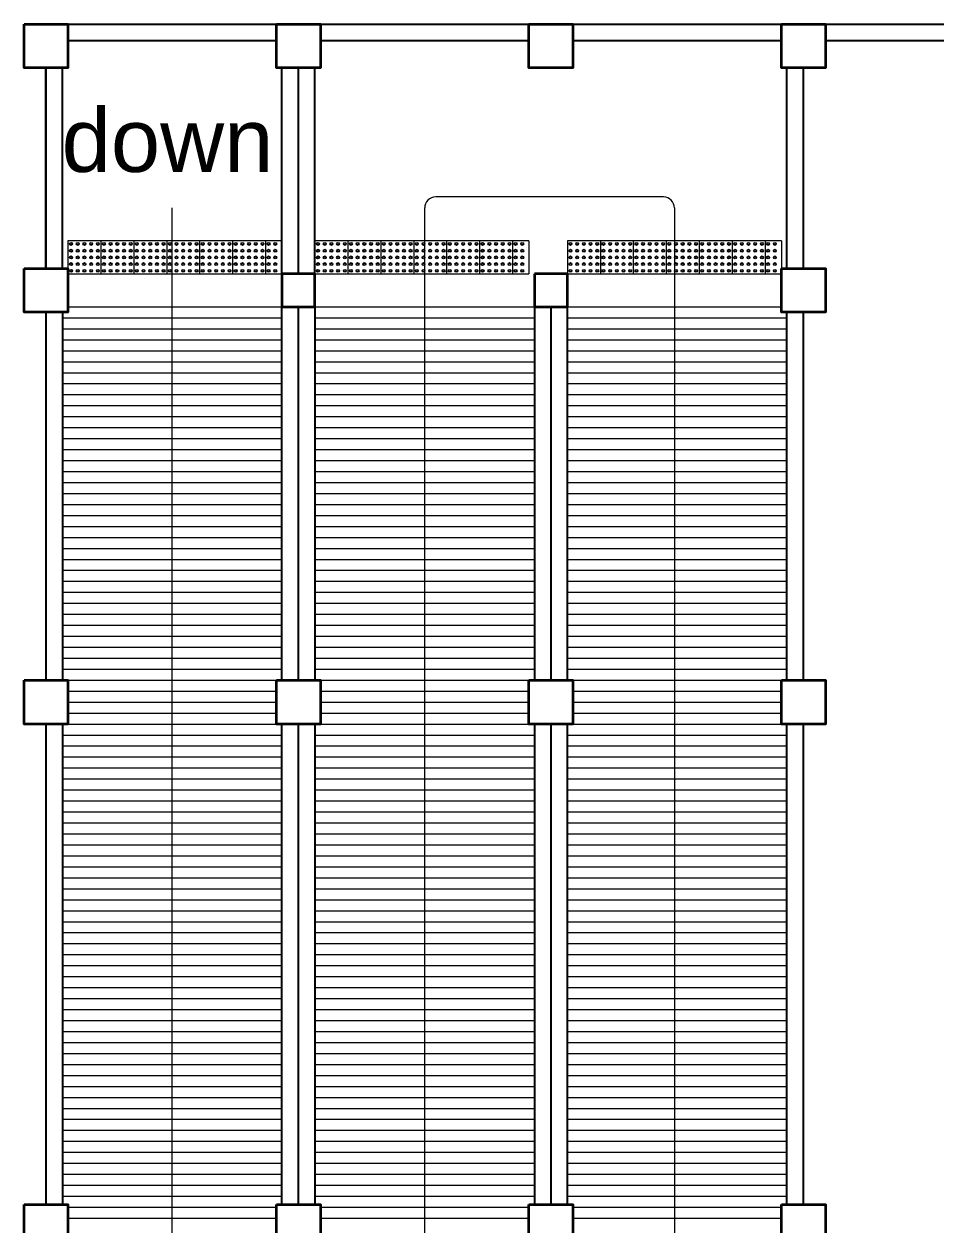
# Model space of a CAD drawing. Header units: millimetres. Extents: x 150 to 360, y 293 to 443.
# Drawn here: x 279.18 to 287.49, y 378.16 to 389.09 of the extents above; entities that cross this region are included whole.
import ezdxf

# ---------------------------------------------------------------- set-up
doc = ezdxf.new("R2010")
doc.units = ezdxf.units.MM
doc.header["$MEASUREMENT"] = 0
doc.styles.add('SWISSLT175', font='swissl.ttf', dxfattribs={"height": 0.175})

msp = doc.modelspace()

# ---------------------------------------------------------------- linework, layer by layer
at = {"color": 8, "lineweight": 25}
for p, q in [((279.579, 389.093), (284.179, 389.093)), ((284.179, 389.093), (289.479, 389.093)), ((279.579, 388.943), (281.479, 388.943)), ((281.879, 388.943), (283.779, 388.943)), ((284.179, 388.943), (286.079, 388.943)), ((286.479, 388.943), (289.479, 388.943)), ((279.379, 388.693), (279.379, 386.868)), ((279.379, 386.868), (279.379, 388.693)), ((279.529, 386.868), (279.529, 388.693)), ((281.529, 386.818), (281.529, 388.693)), ((281.679, 386.818), (281.679, 388.693)), ((281.829, 386.818), (281.829, 388.693)), ((286.129, 386.868), (286.129, 388.693)), ((286.279, 386.868), (286.279, 388.693)), ((283.829, 386.818), (283.829, 383.118)), ((284.129, 383.118), (284.129, 386.818)), ((279.379, 386.468), (279.379, 383.118)), ((279.529, 386.468), (279.529, 383.118)), ((281.529, 383.118), (281.529, 386.518)), ((281.679, 383.118), (281.679, 386.518)), ((281.829, 386.518), (281.829, 383.118)), ((283.979, 386.518), (283.979, 383.118)), ((286.129, 383.118), (286.129, 386.468)), ((286.279, 383.118), (286.279, 386.468)), ((279.379, 382.718), (279.379, 378.343)), ((279.529, 382.718), (279.529, 378.343)), ((281.529, 378.343), (281.529, 382.718)), ((281.679, 378.343), (281.679, 382.718)), ((281.829, 382.718), (281.829, 378.343)), ((283.829, 382.718), (283.829, 378.343)), ((283.979, 382.718), (283.979, 378.343)), ((284.129, 378.343), (284.129, 382.718)), ((286.129, 378.343), (286.129, 382.718)), ((286.279, 378.343), (286.279, 382.718))]:
    msp.add_line(p, q, dxfattribs=at)
at = {"color": 8, "lineweight": 9}
for p, q in [((285.004, 387.518), (282.929, 387.518)), ((280.529, 374.518), (280.529, 387.418)), ((282.829, 373.465), (282.829, 387.418)), ((285.104, 387.418), (285.104, 373.465)), ((279.879, 387.118), (279.579, 387.118)), ((279.579, 387.118), (279.579, 386.818)), ((280.179, 387.118), (279.879, 387.118)), ((279.879, 387.118), (279.879, 386.818)), ((280.479, 387.118), (280.179, 387.118)), ((280.179, 387.118), (280.179, 386.818)), ((280.779, 387.118), (280.479, 387.118)), ((280.479, 387.118), (280.479, 386.818)), ((281.079, 387.118), (280.779, 387.118)), ((280.779, 387.118), (280.779, 386.818)), ((281.079, 387.118), (281.079, 386.818)), ((281.379, 387.118), (281.079, 387.118)), ((281.379, 387.118), (281.379, 386.818)), ((281.529, 387.118), (281.379, 387.118)), ((281.529, 387.118), (281.529, 386.818)), ((282.129, 387.118), (281.829, 387.118)), ((281.829, 387.118), (281.829, 386.818)), ((282.429, 387.118), (282.129, 387.118)), ((282.129, 387.118), (282.129, 386.818)), ((282.729, 387.118), (282.429, 387.118)), ((282.429, 387.118), (282.429, 386.818)), ((283.029, 387.118), (282.729, 387.118)), ((282.729, 387.118), (282.729, 386.818)), ((283.329, 387.118), (283.029, 387.118)), ((283.029, 387.118), (283.029, 386.818)), ((283.629, 387.118), (283.329, 387.118)), ((283.329, 387.118), (283.329, 386.818)), ((283.779, 387.118), (283.629, 387.118)), ((283.629, 387.118), (283.629, 386.818)), ((283.779, 387.118), (283.779, 386.818)), ((284.429, 387.118), (284.129, 387.118)), ((284.129, 387.118), (284.129, 386.818)), ((284.729, 387.118), (284.429, 387.118)), ((284.429, 387.118), (284.429, 386.818)), ((285.029, 387.118), (284.729, 387.118)), ((284.729, 387.118), (284.729, 386.818)), ((285.329, 387.118), (285.029, 387.118)), ((285.029, 387.118), (285.029, 386.818)), ((285.629, 387.118), (285.329, 387.118)), ((285.329, 387.118), (285.329, 386.818)), ((285.929, 387.118), (285.629, 387.118)), ((285.629, 387.118), (285.629, 386.818)), ((286.079, 387.118), (285.929, 387.118)), ((285.929, 387.118), (285.929, 386.818)), ((286.079, 387.118), (286.079, 386.818)), ((279.579, 386.818), (279.879, 386.818)), ((279.879, 386.818), (280.179, 386.818)), ((280.179, 386.818), (280.479, 386.818)), ((280.479, 386.818), (280.779, 386.818)), ((280.779, 386.818), (281.079, 386.818)), ((281.079, 386.818), (281.379, 386.818)), ((281.379, 386.818), (281.679, 386.818)), ((281.829, 386.818), (282.129, 386.818)), ((282.129, 386.818), (282.429, 386.818)), ((282.429, 386.818), (282.729, 386.818)), ((282.729, 386.818), (283.029, 386.818)), ((283.029, 386.818), (283.329, 386.818)), ((283.329, 386.818), (283.779, 386.818)), ((284.129, 386.818), (284.429, 386.818)), ((284.429, 386.818), (284.729, 386.818)), ((284.729, 386.818), (285.029, 386.818)), ((285.029, 386.818), (285.329, 386.818)), ((285.329, 386.818), (285.629, 386.818)), ((285.629, 386.818), (286.079, 386.818)), ((279.579, 386.518), (281.529, 386.518)), ((281.829, 386.518), (283.829, 386.518)), ((284.129, 386.518), (286.079, 386.518)), ((279.529, 386.418), (281.529, 386.418)), ((279.529, 386.318), (281.529, 386.318)), ((281.829, 386.418), (283.829, 386.418)), ((281.829, 386.318), (283.829, 386.318)), ((284.129, 386.418), (286.129, 386.418)), ((284.129, 386.318), (286.129, 386.318)), ((279.529, 386.218), (281.529, 386.218)), ((281.829, 386.218), (283.829, 386.218)), ((284.129, 386.218), (286.129, 386.218)), ((279.529, 386.118), (281.529, 386.118)), ((281.829, 386.118), (283.829, 386.118)), ((284.129, 386.118), (286.129, 386.118)), ((279.529, 386.018), (281.529, 386.018)), ((281.829, 386.018), (283.829, 386.018)), ((284.129, 386.018), (286.129, 386.018)), ((279.529, 385.918), (281.529, 385.918)), ((281.829, 385.918), (283.829, 385.918)), ((284.129, 385.918), (286.129, 385.918)), ((279.529, 385.818), (281.529, 385.818)), ((281.829, 385.818), (283.829, 385.818)), ((284.129, 385.818), (286.129, 385.818)), ((279.529, 385.718), (281.529, 385.718)), ((281.829, 385.718), (283.829, 385.718)), ((284.129, 385.718), (286.129, 385.718)), ((279.529, 385.618), (281.529, 385.618)), ((281.829, 385.618), (283.829, 385.618)), ((284.129, 385.618), (286.129, 385.618)), ((279.529, 385.518), (281.529, 385.518)), ((281.829, 385.518), (283.829, 385.518)), ((284.129, 385.518), (286.129, 385.518)), ((279.529, 385.418), (281.529, 385.418)), ((281.829, 385.418), (283.829, 385.418)), ((284.129, 385.418), (286.129, 385.418)), ((279.529, 385.318), (281.529, 385.318)), ((281.829, 385.318), (283.829, 385.318)), ((284.129, 385.318), (286.129, 385.318)), ((279.529, 385.218), (281.529, 385.218)), ((279.529, 385.118), (281.529, 385.118)), ((281.829, 385.218), (283.829, 385.218)), ((281.829, 385.118), (283.829, 385.118)), ((284.129, 385.218), (286.129, 385.218)), ((284.129, 385.118), (286.129, 385.118)), ((279.529, 385.018), (281.529, 385.018)), ((281.829, 385.018), (283.829, 385.018)), ((284.129, 385.018), (286.129, 385.018)), ((279.529, 384.918), (281.529, 384.918)), ((281.829, 384.918), (283.829, 384.918)), ((284.129, 384.918), (286.129, 384.918)), ((279.529, 384.818), (281.529, 384.818)), ((281.829, 384.818), (283.829, 384.818)), ((284.129, 384.818), (286.129, 384.818)), ((279.529, 384.718), (281.529, 384.718)), ((281.829, 384.718), (283.829, 384.718)), ((284.129, 384.718), (286.129, 384.718)), ((279.529, 384.618), (281.529, 384.618)), ((281.829, 384.618), (283.829, 384.618)), ((284.129, 384.618), (286.129, 384.618)), ((279.529, 384.518), (281.529, 384.518)), ((281.829, 384.518), (283.829, 384.518)), ((284.129, 384.518), (286.129, 384.518)), ((279.529, 384.418), (281.529, 384.418)), ((281.829, 384.418), (283.829, 384.418)), ((284.129, 384.418), (286.129, 384.418)), ((279.529, 384.318), (281.529, 384.318)), ((281.829, 384.318), (283.829, 384.318)), ((284.129, 384.318), (286.129, 384.318)), ((279.529, 384.218), (281.529, 384.218)), ((281.829, 384.218), (283.829, 384.218)), ((284.129, 384.218), (286.129, 384.218)), ((279.529, 384.118), (281.529, 384.118)), ((279.529, 384.018), (281.529, 384.018)), ((281.829, 384.118), (283.829, 384.118)), ((281.829, 384.018), (283.829, 384.018)), ((284.129, 384.118), (286.129, 384.118)), ((284.129, 384.018), (286.129, 384.018)), ((279.529, 383.918), (281.529, 383.918)), ((281.829, 383.918), (283.829, 383.918)), ((284.129, 383.918), (286.129, 383.918)), ((279.529, 383.818), (281.529, 383.818)), ((281.829, 383.818), (283.829, 383.818)), ((284.129, 383.818), (286.129, 383.818)), ((279.529, 383.718), (281.529, 383.718)), ((281.829, 383.718), (283.829, 383.718)), ((284.129, 383.718), (286.129, 383.718)), ((279.529, 383.618), (281.529, 383.618)), ((281.829, 383.618), (283.829, 383.618)), ((284.129, 383.618), (286.129, 383.618)), ((279.529, 383.518), (281.529, 383.518)), ((281.829, 383.518), (283.829, 383.518)), ((284.129, 383.518), (286.129, 383.518)), ((279.529, 383.418), (281.529, 383.418)), ((281.829, 383.418), (283.829, 383.418)), ((284.129, 383.418), (286.129, 383.418)), ((279.529, 383.318), (281.529, 383.318)), ((281.829, 383.318), (283.829, 383.318)), ((284.129, 383.318), (286.129, 383.318)), ((279.529, 383.218), (281.529, 383.218)), ((281.829, 383.218), (283.829, 383.218)), ((284.129, 383.218), (286.129, 383.218)), ((279.529, 383.118), (281.529, 383.118)), ((281.829, 383.118), (283.829, 383.118)), ((284.129, 383.118), (286.129, 383.118)), ((279.579, 383.018), (281.479, 383.018)), ((281.879, 383.018), (283.779, 383.018)), ((284.179, 383.018), (286.079, 383.018)), ((279.579, 382.918), (281.479, 382.918)), ((279.579, 382.818), (281.479, 382.818)), ((281.879, 382.918), (283.779, 382.918)), ((281.879, 382.818), (283.779, 382.818)), ((284.179, 382.918), (286.079, 382.918)), ((284.179, 382.818), (286.079, 382.818)), ((279.529, 382.718), (281.529, 382.718)), ((281.829, 382.718), (283.829, 382.718)), ((284.129, 382.718), (286.129, 382.718)), ((279.529, 382.618), (281.529, 382.618)), ((281.829, 382.618), (283.829, 382.618)), ((284.129, 382.618), (286.129, 382.618)), ((279.529, 382.518), (281.529, 382.518)), ((281.829, 382.518), (283.829, 382.518)), ((284.129, 382.518), (286.129, 382.518)), ((279.529, 382.418), (281.529, 382.418)), ((281.829, 382.418), (283.829, 382.418)), ((284.129, 382.418), (286.129, 382.418)), ((279.529, 382.318), (281.529, 382.318)), ((281.829, 382.318), (283.829, 382.318)), ((284.129, 382.318), (286.129, 382.318)), ((279.529, 382.218), (281.529, 382.218)), ((281.829, 382.218), (283.829, 382.218)), ((284.129, 382.218), (286.129, 382.218)), ((279.529, 382.118), (281.529, 382.118)), ((281.829, 382.118), (283.829, 382.118)), ((284.129, 382.118), (286.129, 382.118)), ((279.529, 382.018), (281.529, 382.018)), ((281.829, 382.018), (283.829, 382.018)), ((284.129, 382.018), (286.129, 382.018)), ((279.529, 381.918), (281.529, 381.918)), ((281.829, 381.918), (283.829, 381.918)), ((284.129, 381.918), (286.129, 381.918)), ((279.529, 381.818), (281.529, 381.818)), ((281.829, 381.818), (283.829, 381.818)), ((284.129, 381.818), (286.129, 381.818)), ((279.529, 381.718), (281.529, 381.718)), ((279.529, 381.618), (281.529, 381.618)), ((281.829, 381.718), (283.829, 381.718)), ((281.829, 381.618), (283.829, 381.618)), ((284.129, 381.718), (286.129, 381.718)), ((284.129, 381.618), (286.129, 381.618)), ((279.529, 381.518), (281.529, 381.518)), ((281.829, 381.518), (283.829, 381.518)), ((284.129, 381.518), (286.129, 381.518)), ((279.529, 381.418), (281.529, 381.418)), ((281.829, 381.418), (283.829, 381.418)), ((284.129, 381.418), (286.129, 381.418)), ((279.529, 381.318), (281.529, 381.318)), ((281.829, 381.318), (283.829, 381.318)), ((284.129, 381.318), (286.129, 381.318)), ((279.529, 381.218), (281.529, 381.218)), ((281.829, 381.218), (283.829, 381.218)), ((284.129, 381.218), (286.129, 381.218)), ((279.529, 381.118), (281.529, 381.118)), ((281.829, 381.118), (283.829, 381.118)), ((284.129, 381.118), (286.129, 381.118)), ((279.529, 381.018), (281.529, 381.018)), ((281.829, 381.018), (283.829, 381.018)), ((284.129, 381.018), (286.129, 381.018)), ((279.529, 380.918), (281.529, 380.918)), ((281.829, 380.918), (283.829, 380.918)), ((284.129, 380.918), (286.129, 380.918)), ((279.529, 380.818), (281.529, 380.818)), ((281.829, 380.818), (283.829, 380.818)), ((284.129, 380.818), (286.129, 380.818)), ((279.529, 380.718), (281.529, 380.718)), ((281.529, 380.668), (281.529, 380.368)), ((281.829, 380.718), (283.829, 380.718)), ((281.829, 380.368), (281.829, 380.668)), ((283.829, 380.668), (283.829, 380.368)), ((284.129, 380.718), (286.129, 380.718)), ((284.129, 380.368), (284.129, 380.668)), ((286.129, 380.668), (286.129, 380.368)), ((279.529, 380.618), (281.529, 380.618)), ((279.529, 380.518), (281.529, 380.518)), ((281.829, 380.618), (283.829, 380.618)), ((281.829, 380.518), (283.829, 380.518)), ((284.129, 380.618), (286.129, 380.618)), ((284.129, 380.518), (286.129, 380.518)), ((279.529, 380.418), (281.529, 380.418)), ((281.829, 380.418), (283.829, 380.418)), ((284.129, 380.418), (286.129, 380.418)), ((279.529, 380.318), (281.529, 380.318)), ((281.829, 380.318), (283.829, 380.318)), ((284.129, 380.318), (286.129, 380.318)), ((279.529, 380.218), (281.529, 380.218)), ((281.829, 380.218), (283.829, 380.218)), ((284.129, 380.218), (286.129, 380.218)), ((279.529, 380.118), (281.529, 380.118)), ((281.829, 380.118), (283.829, 380.118)), ((284.129, 380.118), (286.129, 380.118)), ((279.529, 380.018), (281.529, 380.018)), ((281.829, 380.018), (283.829, 380.018)), ((284.129, 380.018), (286.129, 380.018)), ((279.529, 379.918), (281.529, 379.918)), ((281.829, 379.918), (283.829, 379.918)), ((284.129, 379.918), (286.129, 379.918)), ((279.529, 379.818), (281.529, 379.818)), ((281.829, 379.818), (283.829, 379.818)), ((284.129, 379.818), (286.129, 379.818)), ((279.529, 379.718), (281.529, 379.718)), ((281.829, 379.718), (283.829, 379.718)), ((284.129, 379.718), (286.129, 379.718)), ((279.529, 379.618), (281.529, 379.618)), ((281.829, 379.618), (283.829, 379.618)), ((284.129, 379.618), (286.129, 379.618)), ((279.529, 379.518), (281.529, 379.518)), ((281.829, 379.518), (283.829, 379.518)), ((284.129, 379.518), (286.129, 379.518)), ((279.529, 379.418), (281.529, 379.418)), ((279.529, 379.318), (281.529, 379.318)), ((281.829, 379.418), (283.829, 379.418)), ((281.829, 379.318), (283.829, 379.318)), ((284.129, 379.418), (286.129, 379.418)), ((284.129, 379.318), (286.129, 379.318)), ((279.529, 379.218), (281.529, 379.218)), ((281.829, 379.218), (283.829, 379.218)), ((284.129, 379.218), (286.129, 379.218)), ((279.529, 379.118), (281.529, 379.118)), ((281.829, 379.118), (283.829, 379.118)), ((284.129, 379.118), (286.129, 379.118)), ((279.529, 379.018), (281.529, 379.018)), ((281.829, 379.018), (283.829, 379.018)), ((284.129, 379.018), (286.129, 379.018)), ((279.529, 378.918), (281.529, 378.918)), ((281.829, 378.918), (283.829, 378.918)), ((284.129, 378.918), (286.129, 378.918)), ((279.529, 378.818), (281.529, 378.818)), ((281.829, 378.818), (283.829, 378.818)), ((284.129, 378.818), (286.129, 378.818)), ((279.529, 378.718), (281.529, 378.718)), ((281.829, 378.718), (283.829, 378.718)), ((284.129, 378.718), (286.129, 378.718)), ((279.529, 378.618), (281.529, 378.618)), ((281.829, 378.618), (283.829, 378.618)), ((284.129, 378.618), (286.129, 378.618)), ((279.529, 378.518), (281.529, 378.518)), ((281.829, 378.518), (283.829, 378.518)), ((284.129, 378.518), (286.129, 378.518)), ((279.529, 378.418), (281.529, 378.418)), ((281.829, 378.418), (283.829, 378.418)), ((284.129, 378.418), (286.129, 378.418)), ((279.579, 378.318), (281.479, 378.318)), ((281.879, 378.318), (283.779, 378.318)), ((284.179, 378.318), (286.079, 378.318)), ((279.579, 378.218), (281.479, 378.218)), ((281.879, 378.218), (283.779, 378.218)), ((284.179, 378.218), (286.079, 378.218))]:
    msp.add_line(p, q, dxfattribs=at)
at = {"color": 8, "lineweight": 35}
for p, q in [((281.829, 386.818), (281.529, 386.818)), ((281.529, 386.818), (281.529, 386.518)), ((281.829, 386.518), (281.829, 386.818)), ((284.129, 386.818), (283.829, 386.818)), ((283.829, 386.818), (283.829, 386.518)), ((284.129, 386.518), (284.129, 386.818)), ((281.529, 386.518), (281.829, 386.518)), ((281.529, 386.518), (281.829, 386.518)), ((283.829, 386.518), (284.129, 386.518))]:
    msp.add_line(p, q, dxfattribs=at)
for points in [[(279.179, 389.093), (279.579, 389.093), (279.579, 388.693), (279.179, 388.693)], [(281.479, 389.093), (281.879, 389.093), (281.879, 388.693), (281.479, 388.693)], [(283.779, 389.093), (284.179, 389.093), (284.179, 388.693), (283.779, 388.693)], [(286.079, 389.093), (286.479, 389.093), (286.479, 388.693), (286.079, 388.693)], [(279.179, 386.868), (279.579, 386.868), (279.579, 386.468), (279.179, 386.468)], [(286.079, 386.868), (286.479, 386.868), (286.479, 386.468), (286.079, 386.468)], [(279.179, 383.118), (279.579, 383.118), (279.579, 382.718), (279.179, 382.718)], [(281.479, 383.118), (281.879, 383.118), (281.879, 382.718), (281.479, 382.718)], [(283.779, 383.118), (284.179, 383.118), (284.179, 382.718), (283.779, 382.718)], [(286.079, 383.118), (286.479, 383.118), (286.479, 382.718), (286.079, 382.718)], [(279.179, 378.343), (279.579, 378.343), (279.579, 377.943), (279.179, 377.943)], [(281.479, 378.343), (281.879, 378.343), (281.879, 377.943), (281.479, 377.943)], [(283.779, 378.343), (284.179, 378.343), (284.179, 377.943), (283.779, 377.943)], [(286.079, 378.343), (286.479, 378.343), (286.479, 377.943), (286.079, 377.943)]]:
    msp.add_lwpolyline(points, close=True, dxfattribs=at)
at = {"color": 8, "lineweight": 9}
for centre, radius in [((279.607, 387.09), 0.013), ((279.607, 387.09), 0.009), ((279.668, 387.09), 0.013), ((279.668, 387.09), 0.009), ((279.729, 387.09), 0.013), ((279.729, 387.09), 0.009), ((279.79, 387.09), 0.013), ((279.79, 387.09), 0.009), ((279.851, 387.09), 0.013), ((279.851, 387.09), 0.009), ((279.907, 387.09), 0.013), ((279.907, 387.09), 0.009), ((279.968, 387.09), 0.013), ((279.968, 387.09), 0.009), ((280.029, 387.09), 0.013), ((280.029, 387.09), 0.009), ((280.09, 387.09), 0.013), ((280.09, 387.09), 0.009), ((280.151, 387.09), 0.013), ((280.151, 387.09), 0.009), ((280.207, 387.09), 0.013), ((280.207, 387.09), 0.009), ((280.268, 387.09), 0.013), ((280.268, 387.09), 0.009), ((280.329, 387.09), 0.013), ((280.329, 387.09), 0.009), ((280.39, 387.09), 0.013), ((280.39, 387.09), 0.009), ((280.451, 387.09), 0.013), ((280.451, 387.09), 0.009), ((280.507, 387.09), 0.013), ((280.507, 387.09), 0.009), ((280.568, 387.09), 0.013), ((280.568, 387.09), 0.009), ((280.629, 387.09), 0.013), ((280.629, 387.09), 0.009), ((280.69, 387.09), 0.013), ((280.69, 387.09), 0.009), ((280.751, 387.09), 0.013), ((280.751, 387.09), 0.009), ((280.807, 387.09), 0.013), ((280.807, 387.09), 0.009), ((280.868, 387.09), 0.013), ((280.868, 387.09), 0.009), ((280.929, 387.09), 0.013), ((280.929, 387.09), 0.009), ((280.99, 387.09), 0.013), ((280.99, 387.09), 0.009), ((281.051, 387.09), 0.013), ((281.051, 387.09), 0.009), ((281.107, 387.09), 0.013), ((281.107, 387.09), 0.009), ((281.168, 387.09), 0.013), ((281.168, 387.09), 0.009), ((281.229, 387.09), 0.013), ((281.229, 387.09), 0.009), ((281.29, 387.09), 0.013), ((281.29, 387.09), 0.009), ((281.351, 387.09), 0.013), ((281.351, 387.09), 0.009), ((281.407, 387.09), 0.013), ((281.407, 387.09), 0.009), ((281.468, 387.09), 0.013), ((281.468, 387.09), 0.009), ((281.857, 387.09), 0.013), ((281.857, 387.09), 0.009), ((281.918, 387.09), 0.013), ((281.918, 387.09), 0.009), ((281.979, 387.09), 0.013), ((281.979, 387.09), 0.009), ((282.04, 387.09), 0.013), ((282.04, 387.09), 0.009), ((282.101, 387.09), 0.013), ((282.101, 387.09), 0.009), ((282.157, 387.09), 0.013), ((282.157, 387.09), 0.009), ((282.218, 387.09), 0.013), ((282.218, 387.09), 0.009), ((282.279, 387.09), 0.013), ((282.279, 387.09), 0.009), ((282.34, 387.09), 0.013), ((282.34, 387.09), 0.009), ((282.401, 387.09), 0.013), ((282.401, 387.09), 0.009), ((282.457, 387.09), 0.013), ((282.457, 387.09), 0.009), ((282.518, 387.09), 0.013), ((282.518, 387.09), 0.009), ((282.579, 387.09), 0.013), ((282.579, 387.09), 0.009), ((282.64, 387.09), 0.013), ((282.64, 387.09), 0.009), ((282.701, 387.09), 0.013), ((282.701, 387.09), 0.009), ((282.757, 387.09), 0.013), ((282.757, 387.09), 0.009), ((282.818, 387.09), 0.013), ((282.818, 387.09), 0.009), ((282.879, 387.09), 0.013), ((282.879, 387.09), 0.009), ((282.94, 387.09), 0.013), ((282.94, 387.09), 0.009), ((283.001, 387.09), 0.013), ((283.001, 387.09), 0.009), ((283.057, 387.09), 0.013), ((283.057, 387.09), 0.009), ((283.118, 387.09), 0.013), ((283.118, 387.09), 0.009), ((283.179, 387.09), 0.013), ((283.179, 387.09), 0.009), ((283.24, 387.09), 0.013), ((283.24, 387.09), 0.009), ((283.301, 387.09), 0.013), ((283.301, 387.09), 0.009), ((283.357, 387.09), 0.013), ((283.357, 387.09), 0.009), ((283.418, 387.09), 0.013), ((283.418, 387.09), 0.009), ((283.479, 387.09), 0.013), ((283.479, 387.09), 0.009), ((283.54, 387.09), 0.013), ((283.54, 387.09), 0.009), ((283.601, 387.09), 0.013), ((283.601, 387.09), 0.009), ((283.657, 387.09), 0.013), ((283.657, 387.09), 0.009), ((283.718, 387.09), 0.013), ((283.718, 387.09), 0.009), ((284.157, 387.09), 0.013), ((284.157, 387.09), 0.009), ((284.218, 387.09), 0.013), ((284.218, 387.09), 0.009), ((284.279, 387.09), 0.013), ((284.279, 387.09), 0.009), ((284.34, 387.09), 0.013), ((284.34, 387.09), 0.009), ((284.401, 387.09), 0.013), ((284.401, 387.09), 0.009), ((284.457, 387.09), 0.013), ((284.457, 387.09), 0.009), ((284.518, 387.09), 0.013), ((284.518, 387.09), 0.009), ((284.579, 387.09), 0.013), ((284.579, 387.09), 0.009), ((284.64, 387.09), 0.013), ((284.64, 387.09), 0.009), ((284.701, 387.09), 0.013), ((284.701, 387.09), 0.009), ((284.757, 387.09), 0.013), ((284.757, 387.09), 0.009), ((284.818, 387.09), 0.013), ((284.818, 387.09), 0.009), ((284.879, 387.09), 0.013), ((284.879, 387.09), 0.009), ((284.94, 387.09), 0.013), ((284.94, 387.09), 0.009), ((285.001, 387.09), 0.013), ((285.001, 387.09), 0.009), ((285.057, 387.09), 0.013), ((285.057, 387.09), 0.009), ((285.118, 387.09), 0.013), ((285.118, 387.09), 0.009), ((285.179, 387.09), 0.013), ((285.179, 387.09), 0.009), ((285.24, 387.09), 0.013), ((285.24, 387.09), 0.009), ((285.301, 387.09), 0.013), ((285.301, 387.09), 0.009), ((285.357, 387.09), 0.013), ((285.357, 387.09), 0.009), ((285.418, 387.09), 0.013), ((285.418, 387.09), 0.009), ((285.479, 387.09), 0.013), ((285.479, 387.09), 0.009), ((285.54, 387.09), 0.013), ((285.54, 387.09), 0.009), ((285.601, 387.09), 0.013), ((285.601, 387.09), 0.009), ((285.657, 387.09), 0.013), ((285.657, 387.09), 0.009), ((285.718, 387.09), 0.013), ((285.718, 387.09), 0.009), ((285.779, 387.09), 0.013), ((285.779, 387.09), 0.009), ((285.84, 387.09), 0.013), ((285.84, 387.09), 0.009), ((285.901, 387.09), 0.013), ((285.901, 387.09), 0.009), ((285.957, 387.09), 0.013), ((285.957, 387.09), 0.009), ((286.018, 387.09), 0.013), ((286.018, 387.09), 0.009), ((279.607, 387.029), 0.013), ((279.607, 386.968), 0.013), ((279.607, 387.029), 0.009), ((279.607, 386.968), 0.009), ((279.668, 387.029), 0.013), ((279.668, 386.968), 0.013), ((279.668, 387.029), 0.009), ((279.668, 386.968), 0.009), ((279.729, 387.029), 0.013), ((279.729, 386.968), 0.013), ((279.729, 387.029), 0.009), ((279.729, 386.968), 0.009), ((279.79, 387.029), 0.013), ((279.79, 386.968), 0.013), ((279.79, 387.029), 0.009), ((279.79, 386.968), 0.009), ((279.851, 387.029), 0.013), ((279.851, 386.968), 0.013), ((279.851, 387.029), 0.009), ((279.851, 386.968), 0.009), ((279.907, 387.029), 0.013), ((279.907, 386.968), 0.013), ((279.907, 387.029), 0.009), ((279.907, 386.968), 0.009), ((279.968, 387.029), 0.013), ((279.968, 386.968), 0.013), ((279.968, 387.029), 0.009), ((279.968, 386.968), 0.009), ((280.029, 387.029), 0.013), ((280.029, 386.968), 0.013), ((280.029, 387.029), 0.009), ((280.029, 386.968), 0.009), ((280.09, 387.029), 0.013), ((280.09, 386.968), 0.013), ((280.09, 387.029), 0.009), ((280.09, 386.968), 0.009), ((280.151, 387.029), 0.013), ((280.151, 386.968), 0.013), ((280.151, 387.029), 0.009), ((280.151, 386.968), 0.009), ((280.207, 387.029), 0.013), ((280.207, 386.968), 0.013), ((280.207, 387.029), 0.009), ((280.207, 386.968), 0.009), ((280.268, 387.029), 0.013), ((280.268, 386.968), 0.013), ((280.268, 387.029), 0.009), ((280.268, 386.968), 0.009), ((280.329, 387.029), 0.013), ((280.329, 386.968), 0.013), ((280.329, 387.029), 0.009), ((280.329, 386.968), 0.009), ((280.39, 387.029), 0.013), ((280.39, 386.968), 0.013), ((280.39, 387.029), 0.009), ((280.39, 386.968), 0.009), ((280.451, 387.029), 0.013), ((280.451, 386.968), 0.013), ((280.451, 387.029), 0.009), ((280.451, 386.968), 0.009), ((280.507, 387.029), 0.013), ((280.507, 386.968), 0.013), ((280.507, 387.029), 0.009), ((280.507, 386.968), 0.009), ((280.568, 387.029), 0.013), ((280.568, 386.968), 0.013), ((280.568, 387.029), 0.009), ((280.568, 386.968), 0.009), ((280.629, 387.029), 0.013), ((280.629, 386.968), 0.013), ((280.629, 387.029), 0.009), ((280.629, 386.968), 0.009), ((280.69, 387.029), 0.013), ((280.69, 386.968), 0.013), ((280.69, 387.029), 0.009), ((280.69, 386.968), 0.009), ((280.751, 387.029), 0.013), ((280.751, 386.968), 0.013), ((280.751, 387.029), 0.009), ((280.751, 386.968), 0.009), ((280.807, 387.029), 0.013), ((280.807, 386.968), 0.013), ((280.807, 387.029), 0.009), ((280.807, 386.968), 0.009), ((280.868, 387.029), 0.013), ((280.868, 386.968), 0.013), ((280.868, 387.029), 0.009), ((280.868, 386.968), 0.009), ((280.929, 387.029), 0.013), ((280.929, 386.968), 0.013), ((280.929, 387.029), 0.009), ((280.929, 386.968), 0.009), ((280.99, 387.029), 0.013), ((280.99, 386.968), 0.013), ((280.99, 387.029), 0.009), ((280.99, 386.968), 0.009), ((281.051, 387.029), 0.013), ((281.051, 386.968), 0.013), ((281.051, 387.029), 0.009), ((281.051, 386.968), 0.009), ((281.107, 387.029), 0.013), ((281.107, 386.968), 0.013), ((281.107, 387.029), 0.009), ((281.107, 386.968), 0.009), ((281.168, 387.029), 0.013), ((281.168, 386.968), 0.013), ((281.168, 387.029), 0.009), ((281.168, 386.968), 0.009), ((281.229, 387.029), 0.013), ((281.229, 386.968), 0.013), ((281.229, 387.029), 0.009), ((281.229, 386.968), 0.009), ((281.29, 387.029), 0.013), ((281.29, 386.968), 0.013), ((281.29, 387.029), 0.009), ((281.29, 386.968), 0.009), ((281.351, 387.029), 0.013), ((281.351, 386.968), 0.013), ((281.351, 387.029), 0.009), ((281.351, 386.968), 0.009), ((281.407, 387.029), 0.013), ((281.407, 386.968), 0.013), ((281.407, 387.029), 0.009), ((281.407, 386.968), 0.009), ((281.468, 387.029), 0.013), ((281.468, 386.968), 0.013), ((281.468, 387.029), 0.009), ((281.468, 386.968), 0.009), ((281.857, 387.029), 0.013), ((281.857, 386.968), 0.013), ((281.857, 387.029), 0.009), ((281.857, 386.968), 0.009), ((281.918, 387.029), 0.013), ((281.918, 386.968), 0.013), ((281.918, 387.029), 0.009), ((281.918, 386.968), 0.009), ((281.979, 387.029), 0.013), ((281.979, 386.968), 0.013), ((281.979, 387.029), 0.009), ((281.979, 386.968), 0.009), ((282.04, 387.029), 0.013), ((282.04, 386.968), 0.013), ((282.04, 387.029), 0.009), ((282.04, 386.968), 0.009), ((282.101, 387.029), 0.013), ((282.101, 386.968), 0.013), ((282.101, 387.029), 0.009), ((282.101, 386.968), 0.009), ((282.157, 387.029), 0.013), ((282.157, 386.968), 0.013), ((282.157, 387.029), 0.009), ((282.157, 386.968), 0.009), ((282.218, 387.029), 0.013), ((282.218, 386.968), 0.013), ((282.218, 387.029), 0.009), ((282.218, 386.968), 0.009), ((282.279, 387.029), 0.013), ((282.279, 386.968), 0.013), ((282.279, 387.029), 0.009), ((282.279, 386.968), 0.009), ((282.34, 387.029), 0.013), ((282.34, 386.968), 0.013), ((282.34, 387.029), 0.009), ((282.34, 386.968), 0.009), ((282.401, 387.029), 0.013), ((282.401, 386.968), 0.013), ((282.401, 387.029), 0.009), ((282.401, 386.968), 0.009), ((282.457, 387.029), 0.013), ((282.457, 386.968), 0.013), ((282.457, 387.029), 0.009), ((282.457, 386.968), 0.009), ((282.518, 387.029), 0.013), ((282.518, 386.968), 0.013), ((282.518, 387.029), 0.009), ((282.518, 386.968), 0.009), ((282.579, 387.029), 0.013), ((282.579, 386.968), 0.013), ((282.579, 387.029), 0.009), ((282.579, 386.968), 0.009), ((282.64, 387.029), 0.013), ((282.64, 386.968), 0.013), ((282.64, 387.029), 0.009), ((282.64, 386.968), 0.009), ((282.701, 387.029), 0.013), ((282.701, 386.968), 0.013), ((282.701, 387.029), 0.009), ((282.701, 386.968), 0.009), ((282.757, 387.029), 0.013), ((282.757, 386.968), 0.013), ((282.757, 387.029), 0.009), ((282.757, 386.968), 0.009), ((282.818, 387.029), 0.013), ((282.818, 386.968), 0.013), ((282.818, 387.029), 0.009), ((282.818, 386.968), 0.009), ((282.879, 387.029), 0.013), ((282.879, 386.968), 0.013), ((282.879, 387.029), 0.009), ((282.879, 386.968), 0.009), ((282.94, 387.029), 0.013), ((282.94, 386.968), 0.013), ((282.94, 387.029), 0.009), ((282.94, 386.968), 0.009), ((283.001, 387.029), 0.013), ((283.001, 386.968), 0.013), ((283.001, 387.029), 0.009), ((283.001, 386.968), 0.009), ((283.057, 387.029), 0.013), ((283.057, 386.968), 0.013), ((283.057, 387.029), 0.009), ((283.057, 386.968), 0.009), ((283.118, 387.029), 0.013), ((283.118, 386.968), 0.013), ((283.118, 387.029), 0.009), ((283.118, 386.968), 0.009), ((283.179, 387.029), 0.013), ((283.179, 386.968), 0.013), ((283.179, 387.029), 0.009), ((283.179, 386.968), 0.009), ((283.24, 387.029), 0.013), ((283.24, 386.968), 0.013), ((283.24, 387.029), 0.009), ((283.24, 386.968), 0.009), ((283.301, 387.029), 0.013), ((283.301, 386.968), 0.013), ((283.301, 387.029), 0.009), ((283.301, 386.968), 0.009), ((283.357, 387.029), 0.013), ((283.357, 386.968), 0.013), ((283.357, 387.029), 0.009), ((283.357, 386.968), 0.009), ((283.418, 387.029), 0.013), ((283.418, 386.968), 0.013), ((283.418, 387.029), 0.009), ((283.418, 386.968), 0.009), ((283.479, 387.029), 0.013), ((283.479, 386.968), 0.013), ((283.479, 387.029), 0.009), ((283.479, 386.968), 0.009), ((283.54, 387.029), 0.013), ((283.54, 386.968), 0.013), ((283.54, 387.029), 0.009), ((283.54, 386.968), 0.009), ((283.601, 387.029), 0.013), ((283.601, 386.968), 0.013), ((283.601, 387.029), 0.009), ((283.601, 386.968), 0.009), ((283.657, 387.029), 0.013), ((283.657, 386.968), 0.013), ((283.657, 387.029), 0.009), ((283.657, 386.968), 0.009), ((283.718, 387.029), 0.013), ((283.718, 386.968), 0.013), ((283.718, 387.029), 0.009), ((283.718, 386.968), 0.009), ((284.157, 387.029), 0.013), ((284.157, 386.968), 0.013), ((284.157, 387.029), 0.009), ((284.157, 386.968), 0.009), ((284.218, 387.029), 0.013), ((284.218, 386.968), 0.013), ((284.218, 387.029), 0.009), ((284.218, 386.968), 0.009), ((284.279, 387.029), 0.013), ((284.279, 386.968), 0.013), ((284.279, 387.029), 0.009), ((284.279, 386.968), 0.009), ((284.34, 387.029), 0.013), ((284.34, 386.968), 0.013), ((284.34, 387.029), 0.009), ((284.34, 386.968), 0.009), ((284.401, 387.029), 0.013), ((284.401, 386.968), 0.013), ((284.401, 387.029), 0.009), ((284.401, 386.968), 0.009), ((284.457, 387.029), 0.013), ((284.457, 386.968), 0.013), ((284.457, 387.029), 0.009), ((284.457, 386.968), 0.009), ((284.518, 387.029), 0.013), ((284.518, 386.968), 0.013), ((284.518, 387.029), 0.009), ((284.518, 386.968), 0.009), ((284.579, 387.029), 0.013), ((284.579, 386.968), 0.013), ((284.579, 387.029), 0.009), ((284.579, 386.968), 0.009), ((284.64, 387.029), 0.013), ((284.64, 386.968), 0.013), ((284.64, 387.029), 0.009), ((284.64, 386.968), 0.009), ((284.701, 387.029), 0.013), ((284.701, 386.968), 0.013), ((284.701, 387.029), 0.009), ((284.701, 386.968), 0.009), ((284.757, 387.029), 0.013), ((284.757, 386.968), 0.013), ((284.757, 387.029), 0.009), ((284.757, 386.968), 0.009), ((284.818, 387.029), 0.013), ((284.818, 386.968), 0.013), ((284.818, 387.029), 0.009), ((284.818, 386.968), 0.009), ((284.879, 387.029), 0.013), ((284.879, 386.968), 0.013), ((284.879, 387.029), 0.009), ((284.879, 386.968), 0.009), ((284.94, 387.029), 0.013), ((284.94, 386.968), 0.013), ((284.94, 387.029), 0.009), ((284.94, 386.968), 0.009), ((285.001, 387.029), 0.013), ((285.001, 386.968), 0.013), ((285.001, 387.029), 0.009), ((285.001, 386.968), 0.009), ((285.057, 387.029), 0.013), ((285.057, 386.968), 0.013), ((285.057, 387.029), 0.009), ((285.057, 386.968), 0.009), ((285.118, 387.029), 0.013), ((285.118, 386.968), 0.013), ((285.118, 387.029), 0.009), ((285.118, 386.968), 0.009), ((285.179, 387.029), 0.013), ((285.179, 386.968), 0.013), ((285.179, 387.029), 0.009), ((285.179, 386.968), 0.009), ((285.24, 387.029), 0.013), ((285.24, 386.968), 0.013), ((285.24, 387.029), 0.009), ((285.24, 386.968), 0.009), ((285.301, 387.029), 0.013), ((285.301, 386.968), 0.013), ((285.301, 387.029), 0.009), ((285.301, 386.968), 0.009), ((285.357, 387.029), 0.013), ((285.357, 386.968), 0.013), ((285.357, 387.029), 0.009), ((285.357, 386.968), 0.009), ((285.418, 387.029), 0.013), ((285.418, 386.968), 0.013), ((285.418, 387.029), 0.009), ((285.418, 386.968), 0.009), ((285.479, 387.029), 0.013), ((285.479, 386.968), 0.013), ((285.479, 387.029), 0.009), ((285.479, 386.968), 0.009), ((285.54, 387.029), 0.013), ((285.54, 386.968), 0.013), ((285.54, 387.029), 0.009), ((285.54, 386.968), 0.009), ((285.601, 387.029), 0.013), ((285.601, 386.968), 0.013), ((285.601, 387.029), 0.009), ((285.601, 386.968), 0.009), ((285.657, 387.029), 0.013), ((285.657, 386.968), 0.013), ((285.657, 387.029), 0.009), ((285.657, 386.968), 0.009), ((285.718, 387.029), 0.013), ((285.718, 386.968), 0.013), ((285.718, 387.029), 0.009), ((285.718, 386.968), 0.009), ((285.779, 387.029), 0.013), ((285.779, 386.968), 0.013), ((285.779, 387.029), 0.009), ((285.779, 386.968), 0.009), ((285.84, 387.029), 0.013), ((285.84, 386.968), 0.013), ((285.84, 387.029), 0.009), ((285.84, 386.968), 0.009), ((285.901, 387.029), 0.013), ((285.901, 386.968), 0.013), ((285.901, 387.029), 0.009), ((285.901, 386.968), 0.009), ((285.957, 387.029), 0.013), ((285.957, 386.968), 0.013), ((285.957, 387.029), 0.009), ((285.957, 386.968), 0.009), ((286.018, 387.029), 0.013), ((286.018, 386.968), 0.013), ((286.018, 387.029), 0.009), ((286.018, 386.968), 0.009), ((279.607, 386.907), 0.013), ((279.607, 386.907), 0.009), ((279.668, 386.907), 0.013), ((279.668, 386.907), 0.009), ((279.729, 386.907), 0.013), ((279.729, 386.907), 0.009), ((279.79, 386.907), 0.013), ((279.79, 386.907), 0.009), ((279.851, 386.907), 0.013), ((279.851, 386.907), 0.009), ((279.907, 386.907), 0.013), ((279.907, 386.907), 0.009), ((279.968, 386.907), 0.013), ((279.968, 386.907), 0.009), ((280.029, 386.907), 0.013), ((280.029, 386.907), 0.009), ((280.09, 386.907), 0.013), ((280.09, 386.907), 0.009), ((280.151, 386.907), 0.013), ((280.151, 386.907), 0.009), ((280.207, 386.907), 0.013), ((280.207, 386.907), 0.009), ((280.268, 386.907), 0.013), ((280.268, 386.907), 0.009), ((280.329, 386.907), 0.013), ((280.329, 386.907), 0.009), ((280.39, 386.907), 0.013), ((280.39, 386.907), 0.009), ((280.451, 386.907), 0.013), ((280.451, 386.907), 0.009), ((280.507, 386.907), 0.013), ((280.507, 386.907), 0.009), ((280.568, 386.907), 0.013), ((280.568, 386.907), 0.009), ((280.629, 386.907), 0.013), ((280.629, 386.907), 0.009), ((280.69, 386.907), 0.013), ((280.69, 386.907), 0.009), ((280.751, 386.907), 0.013), ((280.751, 386.907), 0.009), ((280.807, 386.907), 0.013), ((280.807, 386.907), 0.009), ((280.868, 386.907), 0.013), ((280.868, 386.907), 0.009), ((280.929, 386.907), 0.013), ((280.929, 386.907), 0.009), ((280.99, 386.907), 0.013), ((280.99, 386.907), 0.009), ((281.051, 386.907), 0.013), ((281.051, 386.907), 0.009), ((281.107, 386.907), 0.013), ((281.107, 386.907), 0.009), ((281.168, 386.907), 0.013), ((281.168, 386.907), 0.009), ((281.229, 386.907), 0.013), ((281.229, 386.907), 0.009), ((281.29, 386.907), 0.013), ((281.29, 386.907), 0.009), ((281.351, 386.907), 0.013), ((281.351, 386.907), 0.009), ((281.407, 386.907), 0.013), ((281.407, 386.907), 0.009), ((281.468, 386.907), 0.013), ((281.468, 386.907), 0.009), ((281.857, 386.907), 0.013), ((281.857, 386.907), 0.009), ((281.918, 386.907), 0.013), ((281.918, 386.907), 0.009), ((281.979, 386.907), 0.013), ((281.979, 386.907), 0.009), ((282.04, 386.907), 0.013), ((282.04, 386.907), 0.009), ((282.101, 386.907), 0.013), ((282.101, 386.907), 0.009), ((282.157, 386.907), 0.013), ((282.157, 386.907), 0.009), ((282.218, 386.907), 0.013), ((282.218, 386.907), 0.009), ((282.279, 386.907), 0.013), ((282.279, 386.907), 0.009), ((282.34, 386.907), 0.013), ((282.34, 386.907), 0.009), ((282.401, 386.907), 0.013), ((282.401, 386.907), 0.009), ((282.457, 386.907), 0.013), ((282.457, 386.907), 0.009), ((282.518, 386.907), 0.013), ((282.518, 386.907), 0.009), ((282.579, 386.907), 0.013), ((282.579, 386.907), 0.009), ((282.64, 386.907), 0.013), ((282.64, 386.907), 0.009), ((282.701, 386.907), 0.013), ((282.701, 386.907), 0.009), ((282.757, 386.907), 0.013), ((282.757, 386.907), 0.009), ((282.818, 386.907), 0.013), ((282.818, 386.907), 0.009), ((282.879, 386.907), 0.013), ((282.879, 386.907), 0.009), ((282.94, 386.907), 0.013), ((282.94, 386.907), 0.009), ((283.001, 386.907), 0.013), ((283.001, 386.907), 0.009), ((283.057, 386.907), 0.013), ((283.057, 386.907), 0.009), ((283.118, 386.907), 0.013), ((283.118, 386.907), 0.009), ((283.179, 386.907), 0.013), ((283.179, 386.907), 0.009), ((283.24, 386.907), 0.013), ((283.24, 386.907), 0.009), ((283.301, 386.907), 0.013), ((283.301, 386.907), 0.009), ((283.357, 386.907), 0.013), ((283.357, 386.907), 0.009), ((283.418, 386.907), 0.013), ((283.418, 386.907), 0.009), ((283.479, 386.907), 0.013), ((283.479, 386.907), 0.009), ((283.54, 386.907), 0.013), ((283.54, 386.907), 0.009), ((283.601, 386.907), 0.013), ((283.601, 386.907), 0.009), ((283.657, 386.907), 0.013), ((283.657, 386.907), 0.009), ((283.718, 386.907), 0.013), ((283.718, 386.907), 0.009), ((284.157, 386.907), 0.013), ((284.157, 386.907), 0.009), ((284.218, 386.907), 0.013), ((284.218, 386.907), 0.009), ((284.279, 386.907), 0.013), ((284.279, 386.907), 0.009), ((284.34, 386.907), 0.013), ((284.34, 386.907), 0.009), ((284.401, 386.907), 0.013), ((284.401, 386.907), 0.009), ((284.457, 386.907), 0.013), ((284.457, 386.907), 0.009), ((284.518, 386.907), 0.013), ((284.518, 386.907), 0.009), ((284.579, 386.907), 0.013), ((284.579, 386.907), 0.009), ((284.64, 386.907), 0.013), ((284.64, 386.907), 0.009), ((284.701, 386.907), 0.013), ((284.701, 386.907), 0.009), ((284.757, 386.907), 0.013), ((284.757, 386.907), 0.009), ((284.818, 386.907), 0.013), ((284.818, 386.907), 0.009), ((284.879, 386.907), 0.013), ((284.879, 386.907), 0.009), ((284.94, 386.907), 0.013), ((284.94, 386.907), 0.009), ((285.001, 386.907), 0.013), ((285.001, 386.907), 0.009), ((285.057, 386.907), 0.013), ((285.057, 386.907), 0.009), ((285.118, 386.907), 0.013), ((285.118, 386.907), 0.009), ((285.179, 386.907), 0.013), ((285.179, 386.907), 0.009), ((285.24, 386.907), 0.013), ((285.24, 386.907), 0.009), ((285.301, 386.907), 0.013), ((285.301, 386.907), 0.009), ((285.357, 386.907), 0.013), ((285.357, 386.907), 0.009), ((285.418, 386.907), 0.013), ((285.418, 386.907), 0.009), ((285.479, 386.907), 0.013), ((285.479, 386.907), 0.009), ((285.54, 386.907), 0.013), ((285.54, 386.907), 0.009), ((285.601, 386.907), 0.013), ((285.601, 386.907), 0.009), ((285.657, 386.907), 0.013), ((285.657, 386.907), 0.009), ((285.718, 386.907), 0.013), ((285.718, 386.907), 0.009), ((285.779, 386.907), 0.013), ((285.779, 386.907), 0.009), ((285.84, 386.907), 0.013), ((285.84, 386.907), 0.009), ((285.901, 386.907), 0.013), ((285.901, 386.907), 0.009), ((285.957, 386.907), 0.013), ((285.957, 386.907), 0.009), ((286.018, 386.907), 0.013), ((286.018, 386.907), 0.009), ((279.607, 386.846), 0.013), ((279.607, 386.846), 0.009), ((279.668, 386.846), 0.013), ((279.668, 386.846), 0.009), ((279.729, 386.846), 0.013), ((279.729, 386.846), 0.009), ((279.79, 386.846), 0.013), ((279.79, 386.846), 0.009), ((279.851, 386.846), 0.013), ((279.851, 386.846), 0.009), ((279.907, 386.846), 0.013), ((279.907, 386.846), 0.009), ((279.968, 386.846), 0.013), ((279.968, 386.846), 0.009), ((280.029, 386.846), 0.013), ((280.029, 386.846), 0.009), ((280.09, 386.846), 0.013), ((280.09, 386.846), 0.009), ((280.151, 386.846), 0.013), ((280.151, 386.846), 0.009), ((280.207, 386.846), 0.013), ((280.207, 386.846), 0.009), ((280.268, 386.846), 0.013), ((280.268, 386.846), 0.009), ((280.329, 386.846), 0.013), ((280.329, 386.846), 0.009), ((280.39, 386.846), 0.013), ((280.39, 386.846), 0.009), ((280.451, 386.846), 0.013), ((280.451, 386.846), 0.009), ((280.507, 386.846), 0.013), ((280.507, 386.846), 0.009), ((280.568, 386.846), 0.013), ((280.568, 386.846), 0.009), ((280.629, 386.846), 0.013), ((280.629, 386.846), 0.009), ((280.69, 386.846), 0.013), ((280.69, 386.846), 0.009), ((280.751, 386.846), 0.013), ((280.751, 386.846), 0.009), ((280.807, 386.846), 0.013), ((280.807, 386.846), 0.009), ((280.868, 386.846), 0.013), ((280.868, 386.846), 0.009), ((280.929, 386.846), 0.013), ((280.929, 386.846), 0.009), ((280.99, 386.846), 0.013), ((280.99, 386.846), 0.009), ((281.051, 386.846), 0.013), ((281.051, 386.846), 0.009), ((281.107, 386.846), 0.013), ((281.107, 386.846), 0.009), ((281.168, 386.846), 0.013), ((281.168, 386.846), 0.009), ((281.229, 386.846), 0.013), ((281.229, 386.846), 0.009), ((281.29, 386.846), 0.013), ((281.29, 386.846), 0.009), ((281.351, 386.846), 0.013), ((281.351, 386.846), 0.009), ((281.407, 386.846), 0.013), ((281.407, 386.846), 0.009), ((281.468, 386.846), 0.013), ((281.468, 386.846), 0.009), ((281.857, 386.846), 0.013), ((281.857, 386.846), 0.009), ((281.918, 386.846), 0.013), ((281.918, 386.846), 0.009), ((281.979, 386.846), 0.013), ((281.979, 386.846), 0.009), ((282.04, 386.846), 0.013), ((282.04, 386.846), 0.009), ((282.101, 386.846), 0.013), ((282.101, 386.846), 0.009), ((282.157, 386.846), 0.013), ((282.157, 386.846), 0.009), ((282.218, 386.846), 0.013), ((282.218, 386.846), 0.009), ((282.279, 386.846), 0.013), ((282.279, 386.846), 0.009), ((282.34, 386.846), 0.013), ((282.34, 386.846), 0.009), ((282.401, 386.846), 0.013), ((282.401, 386.846), 0.009), ((282.457, 386.846), 0.013), ((282.457, 386.846), 0.009), ((282.518, 386.846), 0.013), ((282.518, 386.846), 0.009), ((282.579, 386.846), 0.013), ((282.579, 386.846), 0.009), ((282.64, 386.846), 0.013), ((282.64, 386.846), 0.009), ((282.701, 386.846), 0.013), ((282.701, 386.846), 0.009), ((282.757, 386.846), 0.013), ((282.757, 386.846), 0.009), ((282.818, 386.846), 0.013), ((282.818, 386.846), 0.009), ((282.879, 386.846), 0.013), ((282.879, 386.846), 0.009), ((282.94, 386.846), 0.013), ((282.94, 386.846), 0.009), ((283.001, 386.846), 0.013), ((283.001, 386.846), 0.009), ((283.057, 386.846), 0.013), ((283.057, 386.846), 0.009), ((283.118, 386.846), 0.013), ((283.118, 386.846), 0.009), ((283.179, 386.846), 0.013), ((283.179, 386.846), 0.009), ((283.24, 386.846), 0.013), ((283.24, 386.846), 0.009), ((283.301, 386.846), 0.013), ((283.301, 386.846), 0.009), ((283.357, 386.846), 0.013), ((283.357, 386.846), 0.009), ((283.418, 386.846), 0.013), ((283.418, 386.846), 0.009), ((283.479, 386.846), 0.013), ((283.479, 386.846), 0.009), ((283.54, 386.846), 0.013), ((283.54, 386.846), 0.009), ((283.601, 386.846), 0.013), ((283.601, 386.846), 0.009), ((283.657, 386.846), 0.013), ((283.657, 386.846), 0.009), ((283.718, 386.846), 0.013), ((283.718, 386.846), 0.009), ((284.157, 386.846), 0.013), ((284.157, 386.846), 0.009), ((284.218, 386.846), 0.013), ((284.218, 386.846), 0.009), ((284.279, 386.846), 0.013), ((284.279, 386.846), 0.009), ((284.34, 386.846), 0.013), ((284.34, 386.846), 0.009), ((284.401, 386.846), 0.013), ((284.401, 386.846), 0.009), ((284.457, 386.846), 0.013), ((284.457, 386.846), 0.009), ((284.518, 386.846), 0.013), ((284.518, 386.846), 0.009), ((284.579, 386.846), 0.013), ((284.579, 386.846), 0.009), ((284.64, 386.846), 0.013), ((284.64, 386.846), 0.009), ((284.701, 386.846), 0.013), ((284.701, 386.846), 0.009), ((284.757, 386.846), 0.013), ((284.757, 386.846), 0.009), ((284.818, 386.846), 0.013), ((284.818, 386.846), 0.009), ((284.879, 386.846), 0.013), ((284.879, 386.846), 0.009), ((284.94, 386.846), 0.013), ((284.94, 386.846), 0.009), ((285.001, 386.846), 0.013), ((285.001, 386.846), 0.009), ((285.057, 386.846), 0.013), ((285.057, 386.846), 0.009), ((285.118, 386.846), 0.013), ((285.118, 386.846), 0.009), ((285.179, 386.846), 0.013), ((285.179, 386.846), 0.009), ((285.24, 386.846), 0.013), ((285.24, 386.846), 0.009), ((285.301, 386.846), 0.013), ((285.301, 386.846), 0.009), ((285.357, 386.846), 0.013), ((285.357, 386.846), 0.009), ((285.418, 386.846), 0.013), ((285.418, 386.846), 0.009), ((285.479, 386.846), 0.013), ((285.479, 386.846), 0.009), ((285.54, 386.846), 0.013), ((285.54, 386.846), 0.009), ((285.601, 386.846), 0.013), ((285.601, 386.846), 0.009), ((285.657, 386.846), 0.013), ((285.657, 386.846), 0.009), ((285.718, 386.846), 0.013), ((285.718, 386.846), 0.009), ((285.779, 386.846), 0.013), ((285.779, 386.846), 0.009), ((285.84, 386.846), 0.013), ((285.84, 386.846), 0.009), ((285.901, 386.846), 0.013), ((285.901, 386.846), 0.009), ((285.957, 386.846), 0.013), ((285.957, 386.846), 0.009), ((286.018, 386.846), 0.013), ((286.018, 386.846), 0.009)]:
    msp.add_circle(centre, radius, dxfattribs=at)
for centre, start, end in [((282.929, 387.418), 90, 180), ((285.004, 387.418), 0, 90)]:
    msp.add_arc(centre, 0.1, start, end, dxfattribs=at)

# ---------------------------------------------------------------- texts
at = {"color": 8, "lineweight": -2, "ltscale": 0.4, "insert": (280.486, 388.031), "char_height": 0.5778, "width": 0.90467, "attachment_point": 5, "line_spacing_factor": 0.9, "style": 'SWISSLT175'}
msp.add_mtext('down', dxfattribs=at)

doc.saveas('drawing.dxf')
